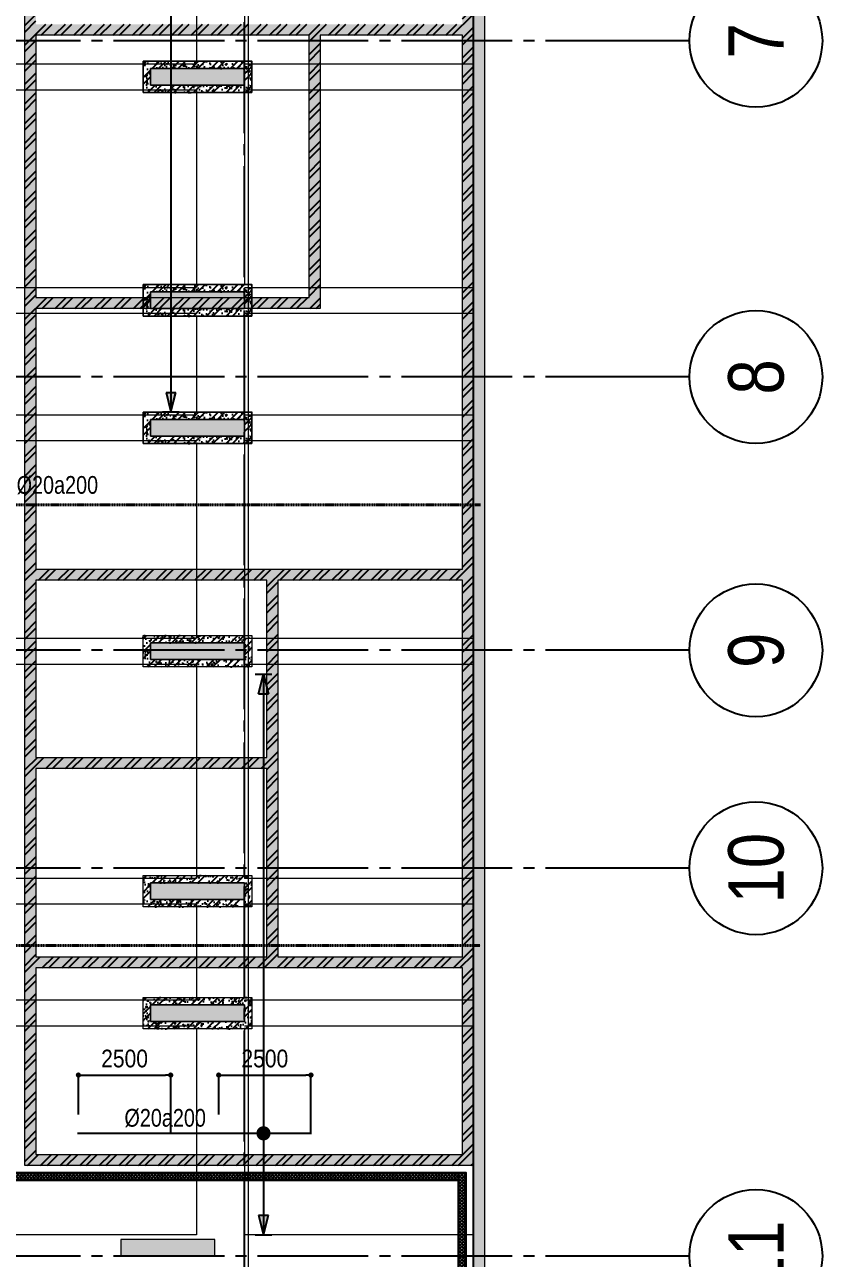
# Model space of a CAD drawing. Header units: millimetres. Extents: x -3819597 to -2591384, y 582389 to 820195.
# Drawn here: x -3654902 to -3633292, y 683769 to 717169 of the extents above; entities that cross this region are included whole.
import ezdxf
from ezdxf.enums import TextEntityAlignment as Align

# ---------------------------------------------------------------- set-up
doc = ezdxf.new("R2010")
doc.units = ezdxf.units.MM
doc.header["$MEASUREMENT"] = 0
for name, pattern in [('CENTER', [2, 1.25, -0.25, 0.25, -0.25]), ('CHG_XX_Cot_Ham 2$0$MB_Luoi truc$0$HTT Hidden 21', [3, 2, -1]), ('CHG_XX_Damsan_Ham 2$0$CHG_XX_Damsan_Ham 2$0$HIDDEN', [0.375, 0.25, -0.125]), ('CHG_XX_Luoi truc$0$MB_Luoi truc$0$Center101', [13, 10, -1, 1, -1]), ('HIDDEN', [0.375, 0.25, -0.125])]:
    doc.linetypes.add(name, pattern=pattern)
doc.layers.get('0').update_dxf_attribs({"lineweight": 9})
doc.layers.get('Defpoints').update_dxf_attribs({"color": 10, "lineweight": 0})
for name, color, linetype in [('02HN. TEXT B', 1, 'Continuous'), ('08HN. SSS X', 6, 'Continuous'), ('12HN. GRID', 1, 'CENTER'), ('CHG_XX_Damsan_Ham 2$0$CHG_XX_Damsan_Ham 2$0$MEP-00-GENERAL-35', 2, 'Continuous'), ('CHG_XX_Damsan_Ham 2$0$DTE-MEP-REVISION-1', 2, 'Continuous'), ('CHG_XX_Damsan_Ham 2$0$MEP-00-GENERAL-35', 2, 'Continuous'), ('CHG_XX_Luoi truc$0$Grid', 34, 'Continuous'), ('CHG_XX_Luoi truc$0$Grid Line', 8, 'CHG_XX_Luoi truc$0$MB_Luoi truc$0$Center101'), ('dim', 51, 'Continuous')]:
    doc.layers.add(name, color=color, linetype=linetype)
for name, color, linetype, lineweight in [('CHG_XX_Cot_Ham 2$0$NS-DuongBao', 3, 'Continuous', 18), ('CHG_XX_Cot_Ham 2$0$NS-Hatch', 8, 'Continuous', 25), ('CHG_XX_Cot_Ham 2$0$NS-Pier-H2', 150, 'Continuous', 13), ('CHG_XX_Cot_Ham 2$0$NS-Pier-H2 @ 1', 150, 'Continuous', 13), ('CHG_XX_Cot_Ham 2$0$NS-Pier-H2 @ 150', 150, 'Continuous', 13), ("CHG_XX_Damsan_Ham 2$0$CHG_XX_Damsan_Ham 2$0$'S_General_Hidden_1 Thin", 1, 'CHG_XX_Damsan_Ham 2$0$CHG_XX_Damsan_Ham 2$0$HIDDEN', 18), ('CHG_XX_Damsan_Ham 2$0$CHG_XX_Damsan_Ham 2$0$CHG_XX_Damsan_Ham 2$0$Start net bao', 3, 'Continuous', 18), ('CHG_XX_Damsan_Ham 2$0$CHG_XX_Damsan_Ham 2$0$DBAO', 3, 'Continuous', 13), ('CHG_XX_Damsan_Ham 2$0$CHG_XX_Damsan_Ham 2$0$DTE-MEP-H-SLAB TEXT', 3, 'Continuous', 0), ('CHG_XX_Damsan_Ham 2$0$CHG_XX_Damsan_Ham 2$0$mach ngung thi cong', 6, 'Continuous', 13), ('CHG_XX_Damsan_Ham 2$0$CHG_XX_Damsan_Ham 2$0$Start hatch', 8, 'Continuous', 25), ('CHG_XX_Damsan_Ham 2$0$CHG_XX_Damsan_Ham 2$0$Start net bao', 3, 'Continuous', 18), ('CHG_XX_Damsan_Ham 2$0$CHG_XX_Damsan_Ham 2$0$Start vach', 6, 'Continuous', 25), ('CHG_XX_Damsan_Ham 2$0$HATCH', 57, 'Continuous', 9), ('CHG_XX_Damsan_Ham 2$0$mach ngung thi cong', 6, 'Continuous', 13), ('CHG_XX_Damsan_Ham 2$0$Start vach', 6, 'Continuous', 25), ('thep chay suot', 5, 'HIDDEN', 40)]:
    doc.layers.add(name, color=color, linetype=linetype, lineweight=lineweight)
doc.styles.add('[HN042014]STYLE', font='arial.ttf', dxfattribs={"width": 0.8})
doc.styles.add('CHG_XX_Luoi truc$0$MB_Luoi truc$0$Grid A-F$0$VNI-HelveCB', font='VHELVCB_0.TTF')
doc.styles.add('MB_Luoi truc$0$Arial_C', font='arial.ttf', dxfattribs={"width": 0.85})
doc.dimstyles.new('200', dxfattribs={"dimscale": 200, "dimtxt": 2.4, "dimasz": 0.7, "dimexe": 0.0003, "dimexo": 0, "dimgap": 1, "dimtad": 1, "dimdec": 0, "dimzin": 12, "dimdsep": 46, "dimtxsty": 'MB_Luoi truc$0$Arial_C', "dimblk": 'MB_Luoi truc$0$_Dot', "dimcen": 0.5, "dimclrd": 256, "dimclre": 8, "dimclrt": 1, "dimadec": 0, "dimazin": 0, "dimtfac": 1, "dimtdec": 0, "dimtix": 1, "dimtmove": 2, "dimatfit": 3, "dimldrblk": 'MB_Luoi truc$0$HTT Arrow 30', "dimfxl": 1, "dimtolj": 1, "dimtzin": 0, "dimlwe": -1, "dimarcsym": 0})
pattern_1 = [(50, (-50, -50), (358.6301, -31.37607), [37.5, -412.5]), (355, (-50, -50), (-69.3757, 376.0961), [30, -330]), (100.45144, (-20.1, -52.6), (289.2544, 344.72), [31.8701, -350.57106]), (46.1842, (-50, 50), (533.6207, -82.7596), [56.25, -618.75]), (96.63564, (-5.53, 43.1), (467.331, 487.0593), [47.8052, -525.8569]), (351.18416, (-50, 50), (467.331, 487.0593), [45, -495]), (21, (0, 25), (298.4535, -201.30945), [37.5, -412.5]), (326, (0, 25), (121.6577, 362.575), [30, -330]), (71.45144, (24.87, 8.22), (420.1112, 161.2656), [31.8701, -350.57106]), (37.5, (-50, -50), (6.07993, 166.44693), [0, -326, 0, -335, 0, -331.25]), (7.5, (-50, -50), (131.53477, 197.20586), [0, -191, 0, -318.5, 0, -126.25]), (327.5, (-161.5, -50), (266.91122, -11.27744), [0, -125, 0, -390, 0, -517.5]), (317.5, (-211.5, -50), (291.5931, 50.0525), [0, -162.5, 0, -259, 0, -367.5])]

# ---------------------------------------------------------------- blocks, each defined once
blk = doc.blocks.new('*U715')
at = {"layer": '12HN. GRID', "linetype": 'Continuous'}
h = blk.add_hatch(color=256, dxfattribs=at)
h.dxf.hatch_style = 1
h.paths.add_polyline_path([(-44, 6211), (44, 6211), (0, 6387)])
h = blk.add_hatch(color=256, dxfattribs=at)
h.dxf.hatch_style = 1
h.paths.add_polyline_path([(0, -3788), (44, -3612), (-44, -3612)])
for p, q in [((-75, 6387), (75, 6387)), ((-44, 6211), (0, 6387)), ((0, 6387), (0, -3788)), ((0, 6387), (44, 6211)), ((-44, 6211), (44, 6211)), ((-44, -3612), (44, -3612)), ((-44, -3612), (0, -3788)), ((0, -3788), (44, -3612)), ((-75, -3788), (75, -3788))]:
    blk.add_line(p, q, dxfattribs=at)
at = {"layer": '12HN. GRID', "linetype": 'Continuous', "const_width": 64, "flags": 128}
blk.add_lwpolyline([(-32, 0, 1), (32, 0, 1)], format="xyb", close=True, dxfattribs=at)
at = {"layer": 'thep chay suot', "linetype": 'HIDDEN', "ltscale": 10}
blk.add_line((-1882, 0), (7813, 0), dxfattribs=at)
at = {"layer": 'thep chay suot', "linetype": 'ByBlock', "ltscale": 0.001}
for p, q in [((-1882, 0), (-1882, 0)), ((7813, 0), (7813, 0))]:
    blk.add_line(p, q, dxfattribs=at)
at = {"layer": '02HN. TEXT B', "linetype": 'ByBlock', "style": '[HN042014]STYLE', "width": 0.8, "flags": 8}
blk.add_attdef('0', text='', height=160, dxfattribs=at).set_placement((-351, 260), align=Align.MIDDLE_CENTER)
blk.add_attdef('1', text='', height=160, dxfattribs=at).set_placement((152, 180), align=Align.MIDDLE_LEFT)
at = {"layer": 'Defpoints', "color": 9, "linetype": 'ByBlock', "style": '[HN042014]STYLE', "width": 0.8, "flags": 9}
for tag, p in [('2', (-15734, -1000)), ('3', (-15734, -1405)), ('4', (-15734, -1810)), ('5', (-15734, -2200))]:
    blk.add_attdef(tag, text='', height=250, dxfattribs=at).set_placement(p, align=Align.MIDDLE_CENTER)
blk = doc.blocks.new('*U1035')
at = {"layer": 'CHG_XX_Cot_Ham 2$0$NS-Pier-H2 @ 1'}
h = blk.add_hatch(color=256, dxfattribs=at)
h.dxf.hatch_style = 1
h.paths.add_polyline_path([(450, 0), (0, 0), (0, -2550), (450, -2550)])
at = {"layer": 'CHG_XX_Cot_Ham 2$0$NS-Pier-H2 @ 150'}
h = blk.add_hatch(color=256, dxfattribs=at)
h.dxf.hatch_style = 1
h.paths.add_polyline_path([(450, 0), (0, 0), (0, -2550), (450, -2550)])
blk = doc.blocks.new('CHG_XX_Cot_Ham 2$0$Block A_C450x2250')
at = {"layer": 'CHG_XX_Cot_Ham 2$0$NS-Pier-H2'}
blk.add_lwpolyline([(450, -2550), (0, -2550), (0, 0), (450, 0)], close=True, dxfattribs=at)
blk.add_blockref('*U1035', (0, 0), dxfattribs=at)
blk = doc.blocks.new('*U1029')
at = {"layer": 'CHG_XX_Luoi truc$0$Grid Line'}
blk.add_line((0, 0), (0, 608), dxfattribs=at)
at = {"layer": 'CHG_XX_Luoi truc$0$Grid', "lineweight": -2, "style": 'CHG_XX_Luoi truc$0$MB_Luoi truc$0$Grid A-F$0$VNI-HelveCB'}
for tag, p in [('GRIDSUB', (0, 617)), ('GRID', (0, -9))]:
    blk.add_attdef(tag, text='', height=5, dxfattribs=at).set_placement(p, align=Align.MIDDLE)
blk = doc.blocks.new('*U1031')
at = {"layer": 'CHG_XX_Luoi truc$0$Grid', "lineweight": -2}
blk.add_line((0, -3), (0, 0), dxfattribs=at)
blk.add_circle((0, -9), 6, dxfattribs=at)
at = {"layer": 'CHG_XX_Luoi truc$0$Grid Line'}
blk.add_line((0, 0), (0, 438), dxfattribs=at)
at = {"layer": 'CHG_XX_Luoi truc$0$Grid', "lineweight": -2, "style": 'CHG_XX_Luoi truc$0$MB_Luoi truc$0$Grid A-F$0$VNI-HelveCB'}
for tag, p in [('GRIDSUB', (0, 447)), ('GRID', (0, -9))]:
    blk.add_attdef(tag, text='', height=5, dxfattribs=at).set_placement(p, align=Align.MIDDLE)
blk = doc.blocks.new('CHG_XX_Luoi truc')
at = {"layer": 'CHG_XX_Luoi truc$0$Grid', "xscale": 300, "yscale": 300, "zscale": 300}
blk.add_blockref('*U1029', (99550, -12747), dxfattribs=at)
at = {"layer": 'CHG_XX_Luoi truc$0$Grid'}
ref = blk.add_blockref('*U1031', (110703, 106750), dxfattribs=dict(at, xscale=300.0000000000013, yscale=300.0000000000013, zscale=300.0000000000013, rotation=90))
ref.add_attrib('GRID', '7', dxfattribs={"lineweight": -2, "height": 1500, "rotation": 90, "style": 'CHG_XX_Luoi truc$0$MB_Luoi truc$0$Grid A-F$0$VNI-HelveCB'}).set_placement((113403, 106750), align=Align.MIDDLE)
ref = blk.add_blockref('*U1031', (110703, 97650), dxfattribs=dict(at, xscale=300.0000000000013, yscale=300.0000000000013, zscale=300.0000000000013, rotation=90))
ref.add_attrib('GRID', '8', dxfattribs={"lineweight": -2, "height": 1500, "rotation": 90, "style": 'CHG_XX_Luoi truc$0$MB_Luoi truc$0$Grid A-F$0$VNI-HelveCB'}).set_placement((113403, 97650), align=Align.MIDDLE)
ref = blk.add_blockref('*U1031', (110703, 90250), dxfattribs=dict(at, xscale=300.0000000000013, yscale=300.0000000000013, zscale=300.0000000000013, rotation=90))
ref.add_attrib('GRID', '9', dxfattribs={"lineweight": -2, "height": 1500, "rotation": 90, "style": 'CHG_XX_Luoi truc$0$MB_Luoi truc$0$Grid A-F$0$VNI-HelveCB'}).set_placement((113403, 90250), align=Align.MIDDLE)
ref = blk.add_blockref('*U1031', (110703, 84350), dxfattribs=dict(at, xscale=300.0000000000013, yscale=300.0000000000013, zscale=300.0000000000013, rotation=90))
ref.add_attrib('GRID', '10', dxfattribs={"lineweight": -2, "height": 1500, "rotation": 90, "style": 'CHG_XX_Luoi truc$0$MB_Luoi truc$0$Grid A-F$0$VNI-HelveCB'}).set_placement((113403, 84350), align=Align.MIDDLE)
ref = blk.add_blockref('*U1031', (110703, 73850), dxfattribs=dict(at, xscale=300.0000000000013, yscale=300.0000000000013, zscale=300.0000000000013, rotation=90))
ref.add_attrib('GRID', '11', dxfattribs={"lineweight": -2, "height": 1500, "rotation": 90, "style": 'CHG_XX_Luoi truc$0$MB_Luoi truc$0$Grid A-F$0$VNI-HelveCB'}).set_placement((113403, 73850), align=Align.MIDDLE)
blk = doc.blocks.new('CHG_XX_Cot_Ham 2')
at = {"layer": 'CHG_XX_Cot_Ham 2$0$NS-Hatch'}
h = blk.add_hatch(dxfattribs=at)
h.set_pattern_fill('ANSI32', color=256, scale=1000, style=0)
h.paths.add_polyline_path([(93600, 76300), (105750.8, 76300), (105750.8, 127475), (93600, 127475)])
h.paths.add_polyline_path([(93900, 107200), (93900, 112700), (105450.8, 112700), (105450.8, 107200)], flags=16)
h.paths.add_polyline_path([(101300.8, 106900), (101300.8, 99800), (93900, 99800), (93900, 106900)], flags=16)
h.paths.add_polyline_path([(93900, 113000), (93900, 118675), (105450.8, 118675), (105450.8, 113000)], flags=16)
h.paths.add_polyline_path([(101600.8, 106900), (105450.8, 106900), (105450.8, 92450), (93900, 92450), (93900, 99500), (101600.8, 99500)], flags=16)
h.paths.add_polyline_path([(93900, 118975), (93900, 122500), (95950, 122500), (95950, 118975)], flags=16)
h.paths.add_polyline_path([(96250, 118975), (96250, 127175), (105450.8, 127175), (105450.8, 118975)], flags=16)
h.paths.add_polyline_path([(100150.8, 92150), (100150.8, 87350), (93900, 87350), (93900, 92150)], flags=16)
h.paths.add_polyline_path([(93900, 122800), (93900, 127175), (95950, 127175), (95950, 122800)], flags=16)
h.paths.add_polyline_path([(100450.8, 92150), (105450.8, 92150), (105450.8, 81950), (100450.8, 81950)], flags=16)
h.paths.add_polyline_path([(100150.8, 87050), (100150.8, 81950), (93900, 81950), (93900, 87050)], flags=16)
h.paths.add_polyline_path([(105450.8, 81650), (105450.8, 76600), (93900, 76600), (93900, 81650)], flags=16)
h = blk.add_hatch(dxfattribs=at)
h.set_pattern_fill('AR-CONC', color=256, scale=50)
h.set_pattern_definition(pattern_1)
h.paths.add_polyline_path([(105750, 127475), (93600, 127475), (93600, 76300), (105750.8, 76300)])
h.paths.add_polyline_path([(93900, 107200), (93900, 112700), (105450.8, 112700), (105450.8, 107200)], flags=16)
h.paths.add_polyline_path([(101300.8, 106900), (101300.8, 99800), (93900, 99800), (93900, 106900)], flags=16)
h.paths.add_polyline_path([(93900, 113000), (93900, 118675), (105450.8, 118675), (105450.8, 113000)], flags=16)
h.paths.add_polyline_path([(101600.8, 106900), (105450.8, 106900), (105450.8, 92450), (93900, 92450), (93900, 99500), (101600.8, 99500)], flags=16)
h.paths.add_polyline_path([(93900, 118975), (93900, 122500), (95950, 122500), (95950, 118975)], flags=16)
h.paths.add_polyline_path([(96250, 118975), (96250, 127175), (105450.8, 127175), (105450.8, 118975)], flags=16)
h.paths.add_polyline_path([(100150.8, 92150), (100150.8, 87350), (93900, 87350), (93900, 92150)], flags=16)
h.paths.add_polyline_path([(93900, 122800), (93900, 127175), (95950, 127175), (95950, 122800)], flags=16)
h.paths.add_polyline_path([(100450.8, 92150), (105450.8, 92150), (105450.8, 81950), (100450.8, 81950)], flags=16)
h.paths.add_polyline_path([(100150.8, 87050), (100150.8, 81950), (93900, 81950), (93900, 87050)], flags=16)
h.paths.add_polyline_path([(105450.8, 81650), (105450.8, 76600), (93900, 76600), (93900, 81650)], flags=16)
h = blk.add_hatch(dxfattribs=at)
h.set_pattern_fill('AR-CONC', color=256, scale=50)
h.set_pattern_definition([(50, (-2213768.6, 572216.82), (358.63009, -31.376067), [37.5, -412.5]), (355, (-2213768.6, 572216.82), (-69.375667, 376.096067), [30, -330]), (100.451444, (-2213738.7, 572214.2), (289.254423, 344.719995), [31.870096, -350.571056]), (46.1842, (-2213768.6, 572316.8), (533.620665, -82.75964), [56.25, -618.75]), (96.635635, (-2213724.1, 572309.9), (467.33097, 487.0593), [47.80517, -525.85688]), (351.184164, (-2213768.6, 572316.8), (467.33097, 487.0593), [45, -495]), (21, (-2213718.6, 572291.82), (298.453526, -201.309445), [37.5, -412.5]), (326, (-2213718.6, 572291.82), (121.657666, 362.57502), [30, -330]), (71.451445, (-2213693.72, 572275.05), (420.11119, 161.265576), [31.870095, -350.571056]), (37.5, (-2213768.59, 572216.82), (6.079928, 166.446927), [0, -326, 0, -335, 0, -331.25]), (7.5, (-2213768.59, 572216.82), (131.534769, 197.205856), [0, -191, 0, -318.5, 0, -126.25]), (327.5, (-2213880.09, 572216.82), (266.911218, -11.277436), [0, -125, 0, -390, 0, -517.5]), (317.5, (-2213930.1, 572216.82), (291.593085, 50.052491), [0, -162.5, 0, -259, 0, -367.5])])
h.paths.add_polyline_path([(96800.8, 105350), (99750.8, 105350), (99750.8, 106200), (96800.8, 106200)])
h.paths.add_polyline_path([(97000.8, 105550), (99550.8, 105550), (99550.8, 106000), (97000.8, 106000)], flags=16)
h = blk.add_hatch(dxfattribs=at)
h.set_pattern_fill('ANSI32,_O', color=256, scale=1000)
h.set_pattern_definition([(45, (-2213768.6, 572216.82), (-265.16504, 265.16504), []), (45, (-2213591.8, 572216.82), (-265.16504, 265.16504), [])])
h.paths.add_polyline_path([(96800.8, 105350), (99750.8, 105350), (99750.8, 106200), (96800.8, 106200)])
h.paths.add_polyline_path([(97000.8, 105550), (99550.8, 105550), (99550.8, 106000), (97000.8, 106000)], flags=16)
h = blk.add_hatch(dxfattribs=at)
h.set_pattern_fill('AR-CONC', color=256, scale=50)
h.set_pattern_definition([(50, (-2213768.6, 566166.82), (358.63009, -31.376067), [37.5, -412.5]), (355, (-2213768.6, 566166.82), (-69.375667, 376.096067), [30, -330]), (100.451444, (-2213738.7, 566164.2), (289.254423, 344.719995), [31.870096, -350.571056]), (46.1842, (-2213768.6, 566266.8), (533.620665, -82.75964), [56.25, -618.75]), (96.635635, (-2213724.1, 566259.9), (467.33097, 487.0593), [47.80517, -525.85688]), (351.184164, (-2213768.6, 566266.8), (467.33097, 487.0593), [45, -495]), (21, (-2213718.6, 566241.82), (298.453526, -201.309445), [37.5, -412.5]), (326, (-2213718.6, 566241.82), (121.657666, 362.57502), [30, -330]), (71.451445, (-2213693.72, 566225.05), (420.11119, 161.265576), [31.870095, -350.571056]), (37.5, (-2213768.59, 566166.82), (6.079928, 166.446927), [0, -326, 0, -335, 0, -331.25]), (7.5, (-2213768.59, 566166.82), (131.534769, 197.205856), [0, -191, 0, -318.5, 0, -126.25]), (327.5, (-2213880.09, 566166.82), (266.911218, -11.277436), [0, -125, 0, -390, 0, -517.5]), (317.5, (-2213930.1, 566166.82), (291.593085, 50.052491), [0, -162.5, 0, -259, 0, -367.5])])
h.paths.add_polyline_path([(96800.8, 99300), (99750.8, 99300), (99750.8, 100150), (96800.8, 100150)])
h.paths.add_polyline_path([(97000.8, 99500), (99550.8, 99500), (99550.8, 99950), (97000.8, 99950)], flags=16)
h = blk.add_hatch(dxfattribs=at)
h.set_pattern_fill('ANSI32,_O', color=256, scale=1000)
h.set_pattern_definition([(45, (-2213768.6, 566166.82), (-265.16504, 265.16504), []), (45, (-2213591.8, 566166.82), (-265.16504, 265.16504), [])])
h.paths.add_polyline_path([(96800.8, 99300), (99750.8, 99300), (99750.8, 100150), (96800.8, 100150)])
h.paths.add_polyline_path([(97000.8, 99500), (99550.8, 99500), (99550.8, 99950), (97000.8, 99950)], flags=16)
h = blk.add_hatch(dxfattribs=at)
h.set_pattern_fill('AR-CONC', color=256, scale=50)
h.set_pattern_definition([(50, (-2213768.6, 562716.82), (358.63009, -31.376067), [37.5, -412.5]), (355, (-2213768.6, 562716.82), (-69.375667, 376.096067), [30, -330]), (100.451444, (-2213738.7, 562714.2), (289.254423, 344.719995), [31.870096, -350.571056]), (46.1842, (-2213768.6, 562816.8), (533.620665, -82.75964), [56.25, -618.75]), (96.635635, (-2213724.1, 562809.9), (467.33097, 487.0593), [47.80517, -525.85688]), (351.184164, (-2213768.6, 562816.8), (467.33097, 487.0593), [45, -495]), (21, (-2213718.6, 562791.82), (298.453526, -201.309445), [37.5, -412.5]), (326, (-2213718.6, 562791.82), (121.657666, 362.57502), [30, -330]), (71.451445, (-2213693.72, 562775.05), (420.11119, 161.265576), [31.870095, -350.571056]), (37.5, (-2213768.59, 562716.82), (6.079928, 166.446927), [0, -326, 0, -335, 0, -331.25]), (7.5, (-2213768.59, 562716.82), (131.534769, 197.205856), [0, -191, 0, -318.5, 0, -126.25]), (327.5, (-2213880.09, 562716.82), (266.911218, -11.277436), [0, -125, 0, -390, 0, -517.5]), (317.5, (-2213930.1, 562716.82), (291.593085, 50.052491), [0, -162.5, 0, -259, 0, -367.5])])
h.paths.add_polyline_path([(96800.8, 95850), (99750.8, 95850), (99750.8, 96700), (96800.8, 96700)])
h.paths.add_polyline_path([(97000.8, 96050), (99550.8, 96050), (99550.8, 96500), (97000.8, 96500)], flags=16)
h = blk.add_hatch(dxfattribs=at)
h.set_pattern_fill('ANSI32,_O', color=256, scale=1000)
h.set_pattern_definition([(45, (-2213768.6, 562716.82), (-265.16504, 265.16504), []), (45, (-2213591.8, 562716.82), (-265.16504, 265.16504), [])])
h.paths.add_polyline_path([(96800.8, 95850), (99750.8, 95850), (99750.8, 96700), (96800.8, 96700)])
h.paths.add_polyline_path([(97000.8, 96050), (99550.8, 96050), (99550.8, 96500), (97000.8, 96500)], flags=16)
h = blk.add_hatch(dxfattribs=at)
h.set_pattern_fill('AR-CONC', color=256, scale=50)
h.set_pattern_definition(pattern_1)
h.paths.add_polyline_path([(99550.8, 90000), (97000.8, 90000), (97000.8, 90450), (99550.8, 90450)], flags=16)
h.paths.add_polyline_path([(99750.8, 89800), (96800.8, 89800), (96800.8, 90650), (99750.8, 90650)])
h = blk.add_hatch(dxfattribs=at)
h.set_pattern_fill('ANSI32,_O', color=256, scale=1000)
h.set_pattern_definition([(45, (-2213768.6, 556666.82), (-265.16504, 265.16504), []), (45, (-2213591.8, 556666.82), (-265.16504, 265.16504), [])])
h.paths.add_polyline_path([(96800.8, 89800), (99750.8, 89800), (99750.8, 90650), (96800.8, 90650)])
h.paths.add_polyline_path([(97000.8, 90000), (99550.8, 90000), (99550.8, 90450), (97000.8, 90450)], flags=16)
h = blk.add_hatch(dxfattribs=at)
h.set_pattern_fill('AR-CONC', color=256, scale=50)
h.set_pattern_definition(pattern_1)
h.paths.add_polyline_path([(99550.8, 83500), (97000.8, 83500), (97000.8, 83950), (99550.8, 83950)], flags=16)
h.paths.add_polyline_path([(99750.8, 83300), (96800.8, 83300), (96800.8, 84150), (99750.8, 84150)])
h = blk.add_hatch(dxfattribs=at)
h.set_pattern_fill('ANSI32,_O', color=256, scale=1000)
h.set_pattern_definition([(45, (-2213768.6, 550166.82), (-265.16504, 265.16504), []), (45, (-2213591.8, 550166.82), (-265.16504, 265.16504), [])])
h.paths.add_polyline_path([(96800.8, 83300), (99750.8, 83300), (99750.8, 84150), (96800.8, 84150)])
h.paths.add_polyline_path([(97000.8, 83500), (99550.8, 83500), (99550.8, 83950), (97000.8, 83950)], flags=16)
h = blk.add_hatch(dxfattribs=at)
h.set_pattern_fill('AR-CONC', color=256, scale=50)
h.set_pattern_definition(pattern_1)
h.paths.add_polyline_path([(99550.8, 80200), (97000.8, 80200), (97000.8, 80650), (99550.8, 80650)], flags=16)
h.paths.add_polyline_path([(99750.8, 80000), (96800.8, 80000), (96800.8, 80850), (99750.8, 80850)])
h = blk.add_hatch(dxfattribs=at)
h.set_pattern_fill('ANSI32,_O', color=256, scale=1000)
h.set_pattern_definition([(45, (-2213768.6, 546866.82), (-265.16504, 265.16504), []), (45, (-2213591.8, 546866.82), (-265.16504, 265.16504), [])])
h.paths.add_polyline_path([(96800.8, 80000), (99750.8, 80000), (99750.8, 80850), (96800.8, 80850)])
h.paths.add_polyline_path([(97000.8, 80200), (99550.8, 80200), (99550.8, 80650), (97000.8, 80650)], flags=16)
at = {"layer": 'CHG_XX_Cot_Ham 2$0$NS-Pier-H2'}
h = blk.add_hatch(color=256, dxfattribs=at)
h.dxf.hatch_style = 1
h.paths.add_polyline_path([(99639.2, 163400), (-10900, 163400), (-10900, 85450), (-300, 85450), (-300, 84050), (32350, 84050), (32350, -9000), (103575.5, -9000), (106050, -6022), (106050, 158254.3)])
h.paths.add_polyline_path([(99533.7, 163100), (105750, 158110.4), (105750, 90450), (105650, 90450), (105750, 90450), (105750, 13850), (105750, 13722.3), (105750, -5913.6), (103434.7, -8700), (93599.8, -8700), (93299.8, -8700), (32650, -8700), (32650, 84350), (0, 84350), (0, 85750), (-10600, 85750), (-10600, 163100), (93600, 163100)], flags=16)
at = {"layer": 'CHG_XX_Cot_Ham 2$0$NS-DuongBao'}
for points in [[(93600, 127475), (105750.8, 127475), (105750.8, 76300), (93600, 76300)], [(101300.8, 106900), (93900, 106900), (93900, 99800), (101300.8, 99800)], [(105450.8, 103200), (105450.8, 106900), (101600.8, 106900), (101600.8, 99500), (99750.8, 99500), (99750.8, 99300), (96800.8, 99300), (96800.8, 99500), (93900, 99500), (93900, 92450), (105450.8, 92450)], [(105450.8, 92450), (105450.8, 106900), (101600.8, 106900), (101600.8, 99500), (93900, 99500), (93900, 92450)], [(101300.8, 106900), (93900, 106900), (93900, 99800), (96800.8, 99800), (96800.8, 100150), (99750.8, 100150), (99750.8, 99800), (101300.8, 99800)], [(96800.8, 106200), (99750.8, 106200), (99750.8, 105350), (96800.8, 105350)], [(96800.8, 100150), (99750.8, 100150), (99750.8, 99300), (96800.8, 99300)], [(96800.8, 96700), (99750.8, 96700), (99750.8, 95850), (96800.8, 95850)], [(100150.8, 92150), (93900, 92150), (93900, 87350), (100150.8, 87350)], [(105450.8, 92150), (100450.8, 92150), (100450.8, 81950), (105450.8, 81950)], [(99750.8, 89800), (96800.8, 89800), (96800.8, 90650), (99750.8, 90650)], [(100150.8, 87050), (93900, 87050), (93900, 81950), (100150.8, 81950)], [(99750.8, 83300), (96800.8, 83300), (96800.8, 84150), (99750.8, 84150)], [(105450.8, 81650), (93900, 81650), (93900, 76600), (105450.8, 76600)], [(99750.8, 80000), (96800.8, 80000), (96800.8, 80850), (99750.8, 80850)]]:
    blk.add_lwpolyline(points, close=True, dxfattribs=at)
at = {"layer": 'CHG_XX_Cot_Ham 2$0$NS-DuongBao', "color": 1}
for points in [[(96800.8, 105350), (99750.8, 105350), (99750.8, 106200), (96800.8, 106200)], [(97000.8, 106000), (99550.8, 106000), (99550.8, 105550), (97000.8, 105550)], [(96800.8, 99300), (99750.8, 99300), (99750.8, 100150), (96800.8, 100150)], [(97000.8, 99950), (99550.8, 99950), (99550.8, 99500), (97000.8, 99500)], [(96800.8, 95850), (99750.8, 95850), (99750.8, 96700), (96800.8, 96700)], [(97000.8, 96500), (99550.8, 96500), (99550.8, 96050), (97000.8, 96050)]]:
    blk.add_lwpolyline(points, close=True, dxfattribs=at)
at = {"layer": 'CHG_XX_Cot_Ham 2$0$NS-Pier-H2'}
for p, q in [((105750, 158110.4), (105750, 90450)), ((106050, 158254.3), (106050, -6022)), ((99550, 90450), (97000, 90450)), ((97000, 90450), (97000, 90000)), ((99550, 90000), (99550, 90450)), ((105750, 90450), (105750, 13850))]:
    blk.add_line(p, q, dxfattribs=at)
at = {"layer": 'CHG_XX_Cot_Ham 2$0$NS-Pier-H2', "linetype": 'CHG_XX_Cot_Ham 2$0$MB_Luoi truc$0$HTT Hidden 21'}
blk.add_lwpolyline([(99639.2, 163400), (106050, 158254.3), (106050, -6022), (103575.5, -9000), (32350, -9000), (32350, 84050), (-300, 84050), (-300, 85450), (-10900, 85450), (-10900, 163400)], close=True, dxfattribs=at)
at = {"layer": 'CHG_XX_Cot_Ham 2$0$NS-Pier-H2'}
for points in [[(96800.8, 106200), (99750.8, 106200), (99750.8, 105350), (96800.8, 105350)], [(97000, 105550), (99550, 105550), (99550, 106000), (97000, 106000)], [(99550.8, 105550), (97000.8, 105550), (97000.8, 106000), (99550.8, 106000)], [(97000, 99500), (99550, 99500), (99550, 99950), (97000, 99950)], [(99550.8, 99500), (97000.8, 99500), (97000.8, 99950), (99550.8, 99950)], [(97000, 96050), (99550, 96050), (99550, 96500), (97000, 96500)], [(99550.8, 96050), (97000.8, 96050), (97000.8, 96500), (99550.8, 96500)], [(99550.8, 90000), (97000.8, 90000), (97000.8, 90450), (99550.8, 90450)], [(99550.8, 83500), (97000.8, 83500), (97000.8, 83950), (99550.8, 83950)], [(99550.8, 80200), (97000.8, 80200), (97000.8, 80650), (99550.8, 80650)]]:
    blk.add_lwpolyline(points, close=True, dxfattribs=at)
blk.add_blockref('CHG_XX_Luoi truc', (0, 0), dxfattribs=at)
at = {"layer": 'CHG_XX_Cot_Ham 2$0$NS-Pier-H2', "xscale": -1, "rotation": 90}
for p in [(97000, 106000), (97000, 99950), (97000, 96500), (97000, 90450), (97000, 83950), (97000, 80650), (96200, 74300)]:
    blk.add_blockref('CHG_XX_Cot_Ham 2$0$Block A_C450x2250', p, dxfattribs=at)
blk = doc.blocks.new('CHG_XX_Damsan_Ham 2$0$CHG_XX_Damsan_Ham 2$0$sdfsgdh')
at = {"layer": 'CHG_XX_Damsan_Ham 2$0$CHG_XX_Damsan_Ham 2$0$Start hatch', "ltscale": 0.5}
h = blk.add_hatch(dxfattribs=at)
h.set_pattern_fill('ANSI37', color=256, scale=500)
h.paths.add_polyline_path([(103800, -76625), (103600, -76625), (103600, -85000), (116050, -85000), (116050, -84800), (103800, -84800)])
h.paths.add_polyline_path([(102287, -77624), (102487, -77624), (102487, -74225), (103600, -74225), (103600, -74025), (102287, -74025)])
h = blk.add_hatch(dxfattribs=at)
h.set_pattern_fill('ANSI37', color=256, scale=500)
h.paths.add_polyline_path([(116250, -84800), (116050, -84800), (116050, -123126), (116250, -123126)])
at = {"layer": 'CHG_XX_Damsan_Ham 2$0$CHG_XX_Damsan_Ham 2$0$MEP-00-GENERAL-35'}
for points in [[(116250, -123126), (116250, -84800)], [(116050, -122926), (116050, -85000)]]:
    blk.add_lwpolyline(points, dxfattribs=at)
at = {"layer": 'CHG_XX_Damsan_Ham 2$0$DTE-MEP-REVISION-1', "ltscale": 0.5}
blk.add_line((103600, -85000), (116050, -85000), dxfattribs=at)
at = {"layer": 'CHG_XX_Damsan_Ham 2$0$MEP-00-GENERAL-35'}
for points in [[(116250, -123126), (116250, -84800), (103800, -84800)], [(116050, -122926), (116050, -84800)]]:
    blk.add_lwpolyline(points, dxfattribs=at)
blk = doc.blocks.new('CHG_XX_Damsan_Ham 2', base_point=(3089256, -609981))
at = {"layer": "CHG_XX_Damsan_Ham 2$0$CHG_XX_Damsan_Ham 2$0$'S_General_Hidden_1 Thin", "ltscale": 10}
for p, q in [((98250, 111925), (98250, 106125)), ((99550, 111925), (99550, 106125)), ((87300, 106125), (98250, 106125)), ((99550, 106125), (105750, 106125)), ((87300, 105425), (98250, 105425)), ((98250, 105425), (98250, 100125)), ((99550, 105425), (105750, 105425)), ((99550, 105425), (99550, 100125)), ((87300, 100075), (98250, 100075)), ((99550, 100075), (105750, 100075)), ((87300, 99375), (98250, 99375)), ((98250, 99325), (98250, 96675)), ((99550, 99375), (105750, 99375)), ((99550, 99325), (99550, 96675)), ((87700, 96625), (98250, 96625)), ((99550, 96625), (105750, 96625)), ((87700, 95925), (98250, 95925)), ((98250, 95875), (98250, 90575)), ((99550, 95925), (105750, 95925)), ((99550, 95875), (99550, 90575)), ((87700, 90575), (98250, 90575)), ((99550, 90575), (105750, 90575)), ((87700, 89875), (98250, 89875)), ((98250, 89875), (98250, 84075)), ((99550, 89875), (105750, 89875)), ((99550, 89875), (99550, 84075)), ((98250, 84075), (87400, 84075)), ((105750, 84075), (99550, 84075)), ((98250, 83375), (87400, 83375)), ((98250, 83375), (98250, 80825)), ((105750, 83375), (99550, 83375)), ((99550, 83375), (99550, 80825)), ((98250, 80775), (87400, 80775)), ((105750, 80775), (99550, 80775)), ((98250, 80075), (87400, 80075)), ((98250, 80025), (98250, 74425)), ((105750, 80075), (99550, 80075)), ((99550, 80025), (99550, 74425)), ((98250, 74425), (87400, 74425)), ((105750, 74425), (99550, 74425))]:
    blk.add_line(p, q, dxfattribs=at)
at = {"layer": 'CHG_XX_Damsan_Ham 2$0$CHG_XX_Damsan_Ham 2$0$CHG_XX_Damsan_Ham 2$0$Start net bao'}
for points in [[(-10900, 163400), (99639, 163400), (106050, 158250), (106050, -6022), (103576, -9000), (32350, -9000), (32350, 84050), (-300, 84050)], [(105750, 90450), (105750, 48850)]]:
    blk.add_lwpolyline(points, dxfattribs=at)
at = {"layer": 'CHG_XX_Damsan_Ham 2$0$CHG_XX_Damsan_Ham 2$0$mach ngung thi cong'}
blk.add_lwpolyline([(23700, 90148), (-100, 90150), (-100, 153400), (99650, 153400), (99650, 71950), (75851, 71950), (75851, 88800), (75851, 88800), (75851, 129600), (23700, 129600)], close=True, dxfattribs=at)
at = {"layer": 'CHG_XX_Damsan_Ham 2$0$CHG_XX_Damsan_Ham 2$0$Start net bao'}
for points in [[(-10900, 163400), (99639, 163400), (106050, 158250), (106050, -6022), (103576, -9000), (32350, -9000), (32350, 84050), (-300, 84050)], [(105750, 90450), (105750, 48850)]]:
    blk.add_lwpolyline(points, dxfattribs=at)
at = {"layer": 'CHG_XX_Damsan_Ham 2$0$CHG_XX_Damsan_Ham 2$0$Start vach'}
blk.add_lwpolyline([(105750, 12350), (105750, 156610)], dxfattribs=at)
at = {"layer": 'CHG_XX_Damsan_Ham 2$0$mach ngung thi cong'}
blk.add_lwpolyline([(23900, 90148), (-100, 90150), (-100, 153400), (99650, 153400), (99650, 71950), (75549, 71950), (75549, 88800), (75549, 88800), (75549, 129500), (23900, 129500)], close=True, dxfattribs=at)
at = {"layer": 'CHG_XX_Damsan_Ham 2$0$Start vach'}
blk.add_lwpolyline([(105750, 12350), (105750, 156610)], dxfattribs=at)
at = {"layer": 'CHG_XX_Damsan_Ham 2$0$CHG_XX_Damsan_Ham 2$0$DBAO'}
blk.add_blockref('CHG_XX_Cot_Ham 2', (0, 0), dxfattribs=at)
at = {"layer": 'CHG_XX_Damsan_Ham 2$0$CHG_XX_Damsan_Ham 2$0$DTE-MEP-H-SLAB TEXT'}
blk.add_blockref('CHG_XX_Damsan_Ham 2$0$CHG_XX_Damsan_Ham 2$0$sdfsgdh', (-10700, 160900), dxfattribs=at)
at = {"layer": 'CHG_XX_Damsan_Ham 2$0$HATCH'}
blk.add_blockref('CHG_XX_Cot_Ham 2', (0, 0), dxfattribs=at)
blk = doc.blocks.new('*U774')
at = {"layer": '12HN. GRID', "linetype": 'Continuous'}
h = blk.add_hatch(color=256, dxfattribs=at)
h.dxf.hatch_style = 1
h.paths.add_polyline_path([(-44, 844), (44, 844), (0, 1020)])
h = blk.add_hatch(color=256, dxfattribs=at)
h.dxf.hatch_style = 1
h.paths.add_polyline_path([(0, -1581), (44, -1405), (-44, -1405)])
for p, q in [((-75, 1020), (75, 1020)), ((-44, 844), (0, 1020)), ((0, 1020), (0, -1581)), ((0, 1020), (44, 844)), ((-44, 844), (44, 844)), ((-44, -1405), (44, -1405)), ((-44, -1405), (0, -1581)), ((0, -1581), (44, -1405)), ((-75, -1581), (75, -1581))]:
    blk.add_line(p, q, dxfattribs=at)
at = {"layer": '12HN. GRID', "linetype": 'Continuous', "const_width": 64, "flags": 128}
blk.add_lwpolyline([(-32, 0, -1), (32, 0, -1)], format="xyb", close=True, dxfattribs=at)
at = {"layer": 'thep chay suot', "linetype": 'ByBlock', "ltscale": 0.001}
for p, q in [((-951, 0), (-951, 81)), ((4703, 0), (4703, 0))]:
    blk.add_line(p, q, dxfattribs=at)
at = {"layer": 'thep chay suot', "linetype": 'HIDDEN', "ltscale": 10}
blk.add_line((-951, 0), (4703, 0), dxfattribs=at)
at = {"layer": '02HN. TEXT B', "linetype": 'ByBlock', "style": '[HN042014]STYLE', "width": 0.8, "flags": 8}
blk.add_attdef('0', text='', height=160, dxfattribs=at).set_placement((-351, 260), align=Align.MIDDLE_CENTER)
blk.add_attdef('1', text='', height=160, dxfattribs=at).set_placement((515, 180), align=Align.MIDDLE_LEFT)
at = {"layer": 'Defpoints', "color": 9, "linetype": 'ByBlock', "style": '[HN042014]STYLE', "width": 0.8, "flags": 9}
for tag, p in [('2', (14399, -289)), ('3', (14399, -694)), ('4', (14399, -1098)), ('5', (14399, -1489))]:
    blk.add_attdef(tag, text='', height=250, dxfattribs=at).set_placement(p, align=Align.MIDDLE_CENTER)
blk = doc.blocks.new('*U777')
at = {"layer": '12HN. GRID', "linetype": 'Continuous'}
h = blk.add_hatch(color=256, dxfattribs=at)
h.dxf.hatch_style = 1
h.paths.add_polyline_path([(-44, 2188), (44, 2188), (0, 2364)])
h = blk.add_hatch(color=256, dxfattribs=at)
h.dxf.hatch_style = 1
h.paths.add_polyline_path([(0, -2611), (44, -2435), (-44, -2435)])
for p, q in [((-75, 2364), (75, 2364)), ((-44, 2188), (0, 2364)), ((0, 2364), (0, -2611)), ((0, 2364), (44, 2188)), ((-44, 2188), (44, 2188)), ((-44, -2435), (44, -2435)), ((-44, -2435), (0, -2611)), ((0, -2611), (44, -2435)), ((-75, -2611), (75, -2611))]:
    blk.add_line(p, q, dxfattribs=at)
at = {"layer": '12HN. GRID', "linetype": 'Continuous', "const_width": 64, "flags": 128}
blk.add_lwpolyline([(-32, 0, 1), (32, 0, 1)], format="xyb", close=True, dxfattribs=at)
at = {"layer": 'thep chay suot', "linetype": 'HIDDEN', "ltscale": 10}
blk.add_line((-1882, 0), (7813, 0), dxfattribs=at)
at = {"layer": 'thep chay suot', "linetype": 'ByBlock', "ltscale": 0.001}
for p, q in [((-1882, 0), (-1882, 0)), ((7813, 0), (7813, 0))]:
    blk.add_line(p, q, dxfattribs=at)
at = {"layer": '02HN. TEXT B', "linetype": 'ByBlock', "style": '[HN042014]STYLE', "width": 0.8, "flags": 8}
blk.add_attdef('0', text='', height=160, dxfattribs=at).set_placement((-351, 260), align=Align.MIDDLE_CENTER)
blk.add_attdef('1', text='', height=160, dxfattribs=at).set_placement((152, 180), align=Align.MIDDLE_LEFT)
at = {"layer": 'Defpoints', "color": 9, "linetype": 'ByBlock', "style": '[HN042014]STYLE', "width": 0.8, "flags": 9}
for tag, p in [('2', (-15734, -1000)), ('3', (-15734, -1405)), ('4', (-15734, -1810)), ('5', (-15734, -2200))]:
    blk.add_attdef(tag, text='', height=250, dxfattribs=at).set_placement(p, align=Align.MIDDLE_CENTER)
blk = doc.blocks.new('MB_Luoi truc$0$_Dot')
at = {"color": 0, "linetype": 'ByBlock', "lineweight": -2}
blk.add_line((-0.5, 0), (-1, 0), dxfattribs=at)
at = {"color": 0, "linetype": 'ByBlock', "const_width": 0.5}
blk.add_lwpolyline([(-0.25, 0, 1), (0.25, 0, 1)], format="xyb", close=True, dxfattribs=at)
blk = doc.blocks.new('*D818')
at = {"layer": 'Defpoints', "color": 0, "ltscale": 1500, "transparency": 16777216}
for p in [(-3650945, 688730), (-3653446, 687665), (-3650945, 687100)]:
    blk.add_point(p, dxfattribs=at)
at = {"layer": 'dim', "color": 8, "ltscale": 1500, "transparency": 16777216}
for p, q in [((-3653446, 687665), (-3653446, 688730)), ((-3650945, 687130), (-3650945, 688730))]:
    blk.add_line(p, q, dxfattribs=at)
at = {"layer": 'dim', "lineweight": -2, "ltscale": 1500, "transparency": 16777216}
blk.add_line((-3653306, 688730), (-3651085, 688730), dxfattribs=at)
at = {"layer": 'dim', "lineweight": -2, "ltscale": 1500, "transparency": 16777216, "xscale": 140, "yscale": 140, "zscale": 140, "rotation": 180}
blk.add_blockref('MB_Luoi truc$0$_Dot', (-3653446, 688730), dxfattribs=at)
at = {"layer": 'dim', "lineweight": -2, "ltscale": 1500, "transparency": 16777216, "xscale": 140, "yscale": 140, "zscale": 140}
blk.add_blockref('MB_Luoi truc$0$_Dot', (-3650945, 688730), dxfattribs=at)
at = {"layer": 'dim', "color": 1, "ltscale": 1500, "transparency": 16777216, "insert": (-3652195, 689175), "char_height": 480, "attachment_point": 5, "style": 'MB_Luoi truc$0$Arial_C'}
blk.add_mtext('\\A1;2500', dxfattribs=at)
blk = doc.blocks.new('MB_Luoi truc$0$HTT Arrow 30')
blk.add_hatch(color=256).paths.add_polyline_path([(-2.5, 0.375), (-2.5, -0.375), (0, 0)])
at = {"color": 0, "linetype": 'ByBlock', "lineweight": -2}
for p, q in [((0, 0), (-2.5, 0.375)), ((-2.5, -0.375), (-2.5, 0.375)), ((0, 0), (-2.5, -0.375))]:
    blk.add_line(p, q, dxfattribs=at)
blk = doc.blocks.new('*D819')
at = {"layer": 'Defpoints', "color": 0, "ltscale": 1500, "transparency": 16777216}
for p in [(-3647145, 688730), (-3649645, 687665), (-3647145, 687100)]:
    blk.add_point(p, dxfattribs=at)
at = {"layer": 'dim', "color": 8, "ltscale": 1500, "transparency": 16777216}
for p, q in [((-3649645, 687665), (-3649645, 688730)), ((-3647145, 687130), (-3647145, 688730))]:
    blk.add_line(p, q, dxfattribs=at)
at = {"layer": 'dim', "lineweight": -2, "ltscale": 1500, "transparency": 16777216}
blk.add_line((-3649505, 688730), (-3647285, 688730), dxfattribs=at)
at = {"layer": 'dim', "lineweight": -2, "ltscale": 1500, "transparency": 16777216, "xscale": 140, "yscale": 140, "zscale": 140, "rotation": 180}
blk.add_blockref('MB_Luoi truc$0$_Dot', (-3649645, 688730), dxfattribs=at)
at = {"layer": 'dim', "lineweight": -2, "ltscale": 1500, "transparency": 16777216, "xscale": 140, "yscale": 140, "zscale": 140}
blk.add_blockref('MB_Luoi truc$0$_Dot', (-3647145, 688730), dxfattribs=at)
at = {"layer": 'dim', "color": 1, "ltscale": 1500, "transparency": 16777216, "insert": (-3648395, 689175), "char_height": 480, "attachment_point": 5, "style": 'MB_Luoi truc$0$Arial_C'}
blk.add_mtext('\\A1;2500', dxfattribs=at)
blk = doc.blocks.new('*U821')
at = {"layer": '12HN. GRID', "linetype": 'Continuous'}
h = blk.add_hatch(color=256, dxfattribs=at)
h.dxf.hatch_style = 1
h.paths.add_polyline_path([(-44, 3967), (44, 3967), (0, 4143)])
h = blk.add_hatch(color=256, dxfattribs=at)
h.dxf.hatch_style = 1
h.paths.add_polyline_path([(0, -916), (44, -740), (-44, -740)])
at = {"layer": '08HN. SSS X', "linetype": 'ByBlock', "ltscale": 10}
for p, q in [((-1681, 0), (428, 0)), ((-1681, 0), (-1681, 0)), ((428, 0), (428, 0))]:
    blk.add_line(p, q, dxfattribs=at)
at = {"layer": '12HN. GRID', "linetype": 'Continuous'}
for p, q in [((-75, 4143), (75, 4143)), ((-44, 3967), (0, 4143)), ((0, 4143), (0, -916)), ((0, 4143), (44, 3967)), ((-44, 3967), (44, 3967)), ((-44, -740), (44, -740)), ((-44, -740), (0, -916)), ((0, -916), (44, -740)), ((-75, -916), (75, -916))]:
    blk.add_line(p, q, dxfattribs=at)
at = {"layer": '12HN. GRID', "linetype": 'Continuous', "const_width": 64, "flags": 128}
blk.add_lwpolyline([(-32, 0, 1), (32, 0, 1)], format="xyb", close=True, dxfattribs=at)
at = {"layer": '02HN. TEXT B', "linetype": 'ByBlock', "style": '[HN042014]STYLE', "width": 0.8, "flags": 8}
blk.add_attdef('0', text='', height=160, dxfattribs=at).set_placement((1102, 160), align=Align.MIDDLE_CENTER)
blk.add_attdef('1', text='', height=160, dxfattribs=at).set_placement((-1256, 140), align=Align.MIDDLE_LEFT)
at = {"layer": 'Defpoints', "color": 9, "linetype": 'ByBlock', "style": '[HN042014]STYLE', "width": 0.8, "flags": 9}
for tag, p in [('2', (3206, 12769)), ('3', (3206, 12365)), ('4', (3206, 11960)), ('5', (3206, 11569))]:
    blk.add_attdef(tag, text='', height=250, dxfattribs=at).set_placement(p, align=Align.MIDDLE_CENTER)
blk = doc.blocks.new('*U825')
at = {"layer": '12HN. GRID', "linetype": 'Continuous'}
h = blk.add_hatch(color=256, dxfattribs=at)
h.dxf.hatch_style = 1
h.paths.add_polyline_path([(-44, 2296), (44, 2296), (0, 2472)])
h = blk.add_hatch(color=256, dxfattribs=at)
h.dxf.hatch_style = 1
h.paths.add_polyline_path([(0, -4556), (44, -4380), (-44, -4380)])
at = {"layer": '08HN. SSS X', "linetype": 'ByBlock', "ltscale": 10}
for p, q in [((-313, 0), (1329, 0)), ((-313, 0), (-313, 0)), ((1329, 0), (1329, 0))]:
    blk.add_line(p, q, dxfattribs=at)
at = {"layer": '12HN. GRID', "linetype": 'Continuous'}
for p, q in [((-75, 2472), (75, 2472)), ((-44, 2296), (0, 2472)), ((0, 2472), (0, -4556)), ((0, 2472), (44, 2296)), ((-44, 2296), (44, 2296)), ((-44, -4380), (44, -4380)), ((-44, -4380), (0, -4556)), ((0, -4556), (44, -4380)), ((-75, -4556), (75, -4556))]:
    blk.add_line(p, q, dxfattribs=at)
at = {"layer": '12HN. GRID', "linetype": 'Continuous', "const_width": 64, "flags": 128}
blk.add_lwpolyline([(-32, 0, 1), (32, 0, 1)], format="xyb", close=True, dxfattribs=at)
at = {"layer": '02HN. TEXT B', "linetype": 'ByBlock', "style": '[HN042014]STYLE', "width": 0.8, "flags": 8}
blk.add_attdef('0', text='', height=160, dxfattribs=at).set_placement((1102, 160), align=Align.MIDDLE_CENTER)
blk.add_attdef('1', text='', height=160, dxfattribs=at).set_placement((-911, 140), align=Align.MIDDLE_LEFT)
at = {"layer": 'Defpoints', "color": 9, "linetype": 'ByBlock', "style": '[HN042014]STYLE', "width": 0.8, "flags": 9}
for tag, p in [('2', (3206, 13096)), ('3', (3206, 12691)), ('4', (3206, 12287)), ('5', (3206, 11896))]:
    blk.add_attdef(tag, text='', height=250, dxfattribs=at).set_placement(p, align=Align.MIDDLE_CENTER)

msp = doc.modelspace()

# ---------------------------------------------------------------- block references
at = {"layer": '08HN. SSS X', "linetype": 'Continuous'}
ref = msp.add_blockref('*U825', (-3650938.7, 720350.2), dxfattribs=dict(at, xscale=3, yscale=3, zscale=3))
ref.add_attrib('1', '%%c20a200', dxfattribs={"layer": '02HN. TEXT B', "linetype": 'ByBlock', "height": 480, "style": '[HN042014]STYLE', "width": 0.8}).set_placement((-3653673, 720770.2), align=Align.MIDDLE_LEFT)
ref = msp.add_blockref('*U821', (-3648431.3, 687152.7), dxfattribs=dict(at, xscale=3, yscale=3, zscale=3))
ref.add_attrib('1', '%%c20a200', dxfattribs={"layer": '02HN. TEXT B', "linetype": 'ByBlock', "height": 480, "style": '[HN042014]STYLE', "width": 0.8}).set_placement((-3652198.6, 687572.7), align=Align.MIDDLE_LEFT)
at = {"layer": 'dim', "ltscale": 1500}
msp.add_blockref('CHG_XX_Damsan_Ham 2', (-659239.3, 0), dxfattribs=at)
at = {"layer": 'thep chay suot'}
ref = msp.add_blockref('*U715', (-3666000.1, 719170.7), dxfattribs=dict(at, xscale=3, yscale=3, zscale=3))
ref.add_attrib('1', '%%c20a200', dxfattribs={"layer": '02HN. TEXT B', "linetype": 'ByBlock', "height": 480, "style": '[HN042014]STYLE', "width": 0.8}).set_placement((-3665544.7, 719710.7), align=Align.MIDDLE_LEFT)
ref = msp.add_blockref('*U774', (-3656665.2, 704168.1), dxfattribs=dict(at, xscale=3, yscale=3, zscale=3))
ref.add_attrib('1', '%%c20a200', dxfattribs={"layer": '02HN. TEXT B', "linetype": 'ByBlock', "height": 480, "style": '[HN042014]STYLE', "width": 0.8}).set_placement((-3655119, 704708.1), align=Align.MIDDLE_LEFT)
ref = msp.add_blockref('*U777', (-3666000.1, 692238.3), dxfattribs=dict(at, xscale=3, yscale=3, zscale=3))
ref.add_attrib('1', '%%c20a200', dxfattribs={"layer": '02HN. TEXT B', "linetype": 'ByBlock', "height": 480, "style": '[HN042014]STYLE', "width": 0.8}).set_placement((-3665544.7, 692778.3), align=Align.MIDDLE_LEFT)

# ---------------------------------------------------------------- dimensions: what is measured, and where the dimension line sits
at = {"layer": 'dim', "ltscale": 1500}
for base, p1, p2, picture, middle in [((-3650945.2, 688730.4), (-3653445.5, 687664.7), (-3650945.2, 687099.8), '*D818', (-3652195.4, 689175.5)), ((-3647144.9, 688730.4), (-3649645.2, 687664.7), (-3647144.9, 687099.8), '*D819', (-3648395, 689175.5))]:
    dim = msp.add_linear_dim(base=base, p1=p1, p2=p2, dimstyle='200', override={"dimfxl": 8, "dimfxlon": 1, "dimarcsym": 1}, dxfattribs=at)
    dim.commit()
    dim.dimension.update_dxf_attribs({"geometry": picture, "text_midpoint": middle})

doc.saveas('drawing.dxf')
